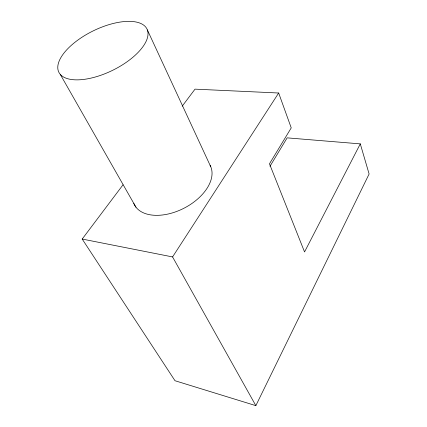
<?xml version="1.0" encoding="UTF-8"?>
<svg xmlns="http://www.w3.org/2000/svg" width="427" height="427" viewBox="0 0 427 427"><rect width="100%" height="100%" fill="white"/><g stroke="black" fill="none" stroke-linecap="round" stroke-linejoin="round"><path stroke-width="0.64" d="M123.008 184.838L82.197 239.056L175.006 380.729L255.853 405.65L369.115 173.992L360.292 143.878L287.152 137.857L269.992 166.268M360.292 143.878L304.547 251.935L269.469 163.797L291.235 127.892L278.666 93.011L195.022 89.147L182.217 106.158M255.853 405.65L172.572 256.931L278.666 93.011M82.197 239.056L172.572 256.931M60.234 74.335L135.967 207.207M147.363 29.927A49.078 21.98 -26.1 0 1 87.305 78.872A49.078 21.98 -26.1 0 1 74.031 43.02A49.078 21.98 -26.1 0 1 147.363 29.927L210.89 167.032A42.673 25.833 -27.3 0 1 181.929 209.235A42.673 25.833 -27.3 0 1 133.8 203.455M210.116 165.366A42.673 25.833 -27.3 0 1 210.655 166.471"/></g></svg>
